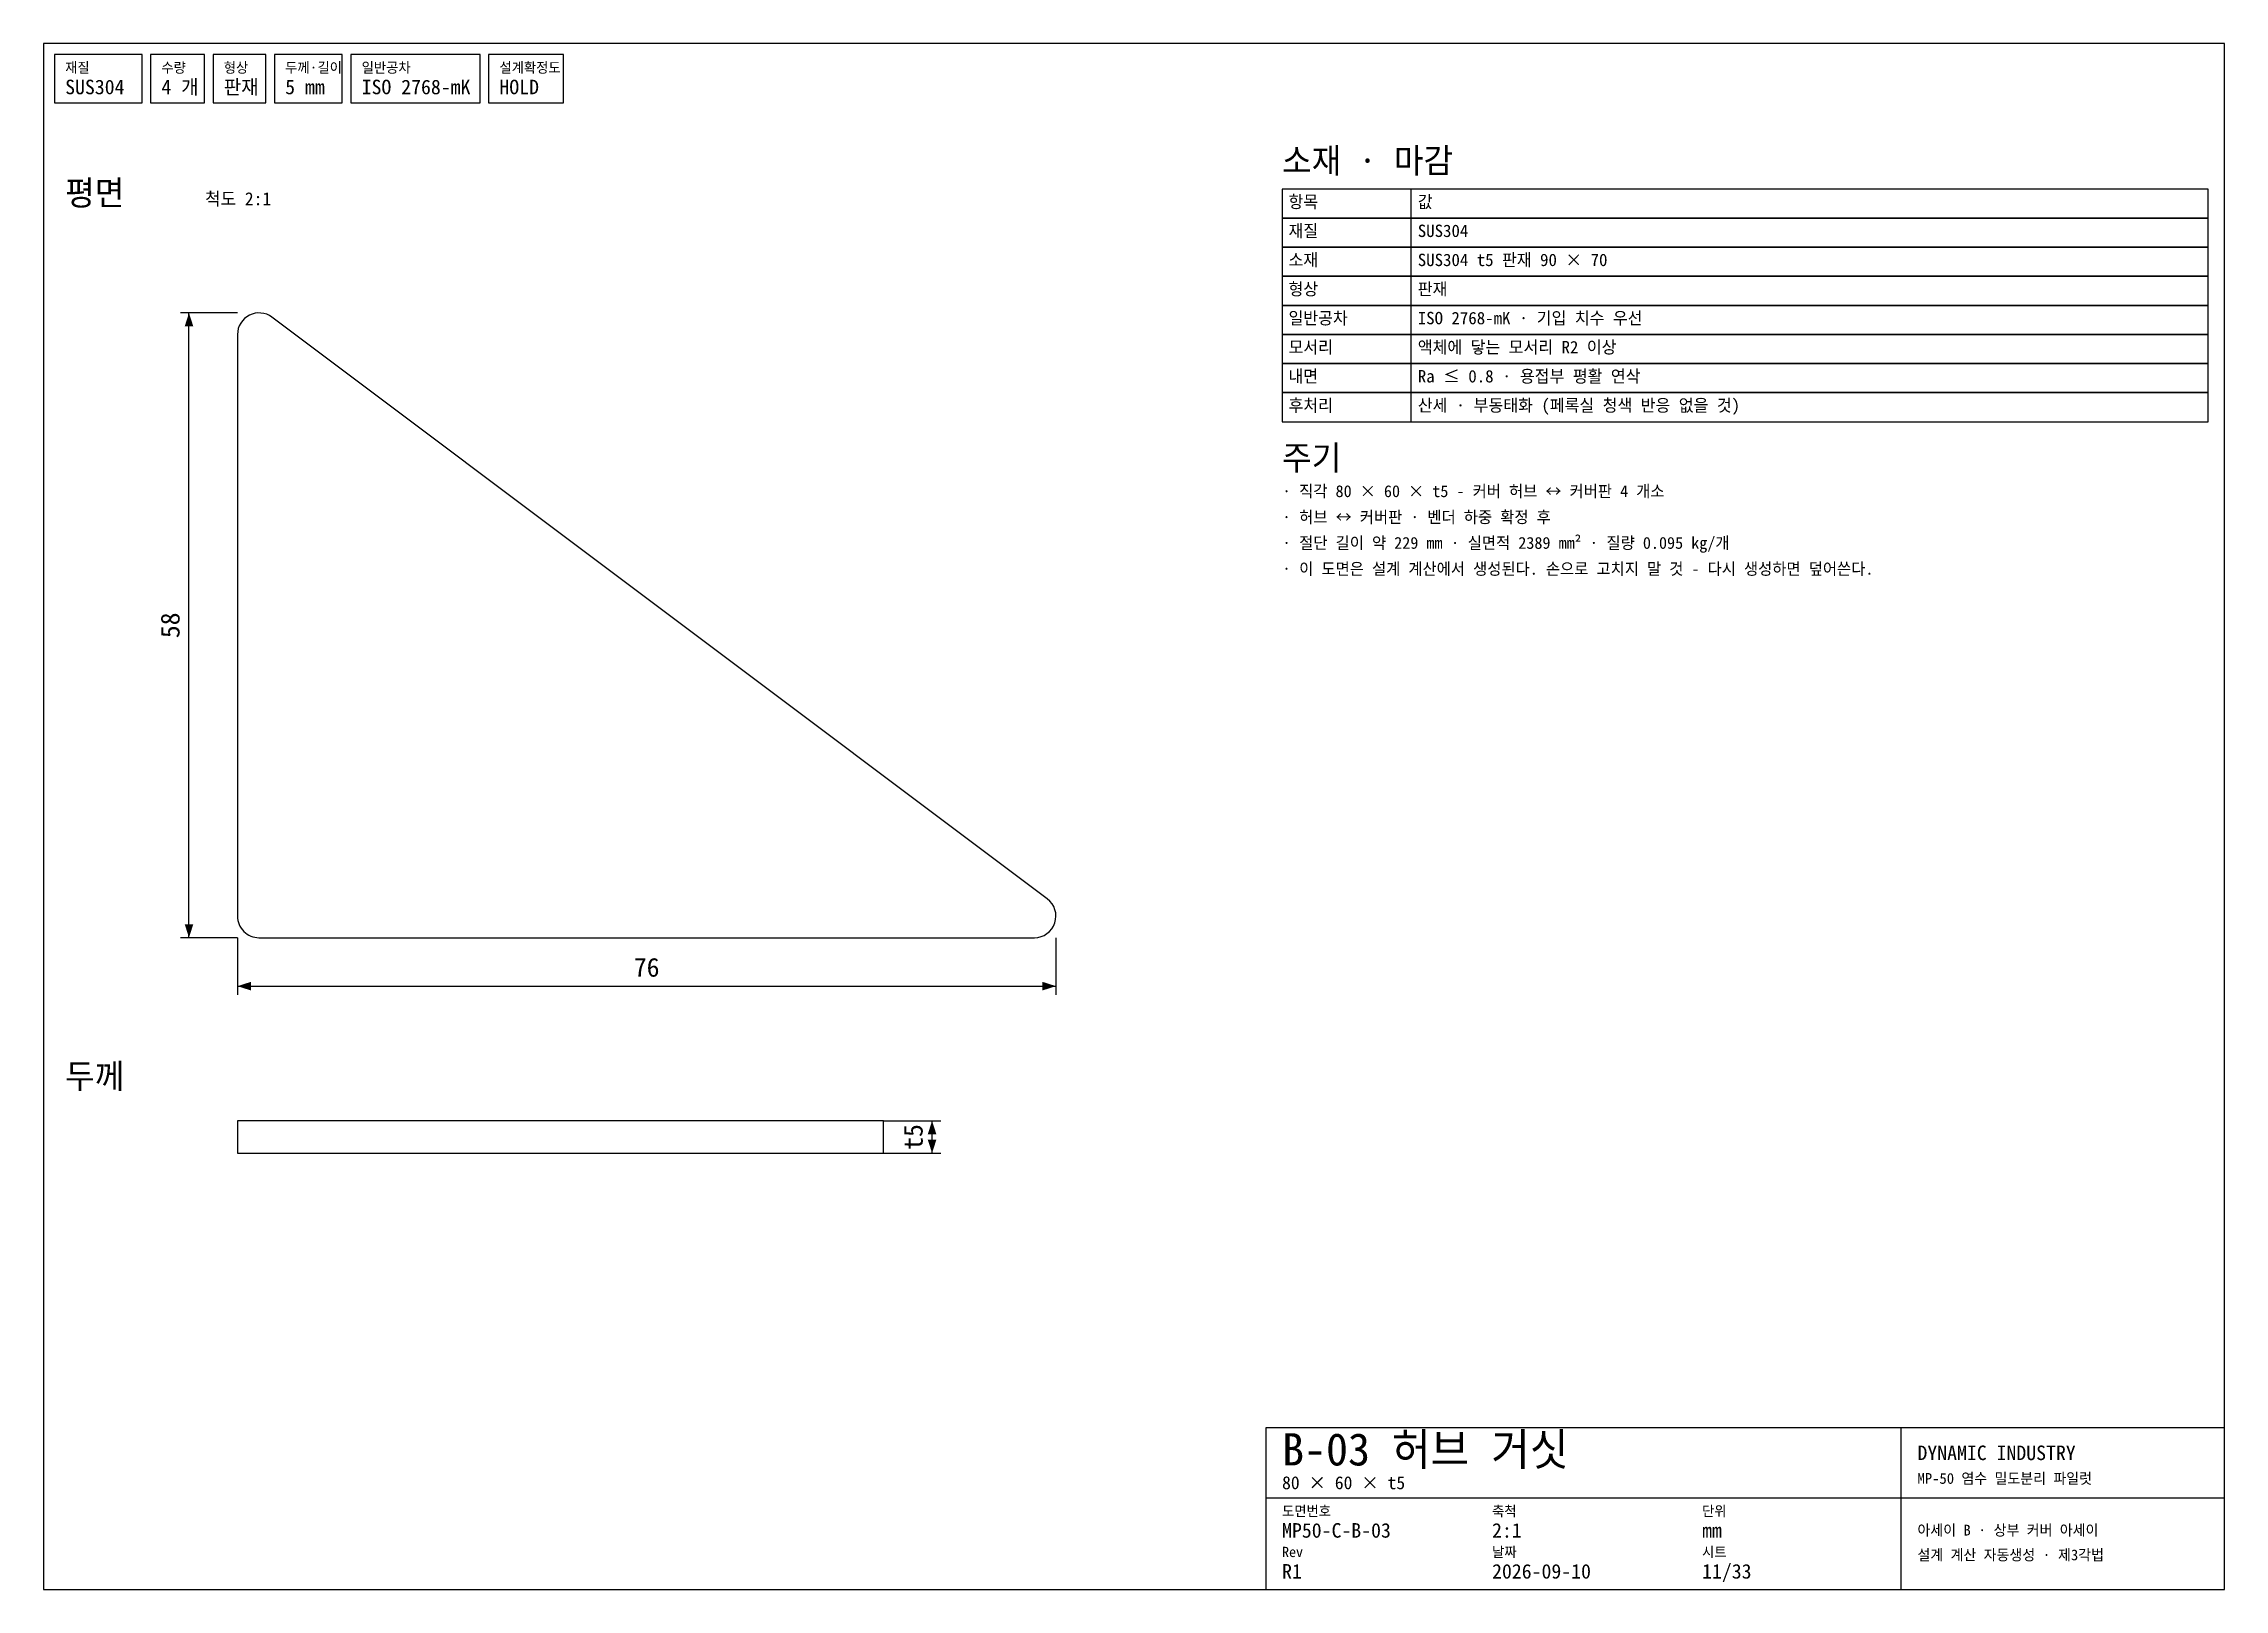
# Model space of a CAD drawing. Header units: millimetres. Extents: x 10 to 415, y 5 to 292.
import ezdxf
from ezdxf.enums import TextEntityAlignment as Align

# ---------------------------------------------------------------- set-up
doc = ezdxf.new("R2010")
doc.units = ezdxf.units.MM
for name, color, linetype in [('CUT', 7, 'CONTINUOUS'), ('DIM', 3, 'CONTINUOUS'), ('FRAME', 7, 'CONTINUOUS'), ('NOTE', 8, 'CONTINUOUS'), ('TEXT', 3, 'CONTINUOUS')]:
    doc.layers.add(name, color=color, linetype=linetype)

msp = doc.modelspace()

# ---------------------------------------------------------------- linework, layer by layer
at = {"layer": 'CUT'}
msp.add_lwpolyline([(46, 130, 0.414214), (50, 126), (194, 126, 0.720759), (196.4, 133.2), (52.4, 241.2, 0.618034), (46, 238)], format="xyb", close=True, dxfattribs=at)
msp.add_lwpolyline([(46, 86), (166, 86), (166, 92), (46, 92)], close=True, dxfattribs=at)
at = {"layer": 'DIM'}
for p, q in [((46, 242), (35.4, 242)), ((37, 126), (37, 242)), ((46, 126), (35.4, 126)), ((46, 126), (46, 115.4)), ((198, 126), (198, 115.4)), ((46, 117), (198, 117)), ((166, 92), (176.6, 92)), ((175, 86), (175, 92)), ((166, 86), (176.6, 86))]:
    msp.add_line(p, q, dxfattribs=at)
for points in [[(37, 242), (36.2, 239.5), (37.8, 239.5)], [(37, 126), (37.8, 128.5), (36.2, 128.5)], [(46, 117), (48.5, 116.2), (48.5, 117.8)], [(198, 117), (195.5, 117.8), (195.5, 116.2)], [(175, 92), (174.2, 89.5), (175.8, 89.5)], [(175, 86), (175.8, 88.5), (174.2, 88.5)]]:
    msp.add_solid(points, dxfattribs=at)
at = {"layer": 'FRAME'}
for p, q in [((264, 259.6), (264, 265)), ((264, 254.2), (264, 259.6)), ((264, 248.8), (264, 254.2)), ((264, 243.4), (264, 248.8)), ((264, 238), (264, 243.4)), ((264, 232.6), (264, 238)), ((264, 227.2), (264, 232.6)), ((264, 221.8), (264, 227.2)), ((355, 5), (355, 35)), ((237, 22), (415, 22))]:
    msp.add_line(p, q, dxfattribs=at)
for points in [[(10, 5), (415, 5), (415, 292), (10, 292)], [(12, 281), (28.275248, 281), (28.275248, 290), (12, 290)], [(29.875248, 281), (39.860144, 281), (39.860144, 290), (29.875248, 290)], [(41.460144, 281), (51.260144, 281), (51.260144, 290), (41.460144, 290)], [(52.860144, 281), (65.468144, 281), (65.468144, 290), (52.860144, 290)], [(67.068144, 281), (91.051568, 281), (91.051568, 290), (67.068144, 290)], [(92.651568, 281), (106.551568, 281), (106.551568, 290), (92.651568, 290)], [(240, 259.6), (412, 259.6), (412, 265), (240, 265)], [(240, 254.2), (412, 254.2), (412, 259.6), (240, 259.6)], [(240, 248.8), (412, 248.8), (412, 254.2), (240, 254.2)], [(240, 243.4), (412, 243.4), (412, 248.8), (240, 248.8)], [(240, 238), (412, 238), (412, 243.4), (240, 243.4)], [(240, 232.6), (412, 232.6), (412, 238), (240, 238)], [(240, 227.2), (412, 227.2), (412, 232.6), (240, 232.6)], [(240, 221.8), (412, 221.8), (412, 227.2), (240, 227.2)], [(237, 5), (415, 5), (415, 35), (237, 35)]]:
    msp.add_lwpolyline(points, close=True, dxfattribs=at)

# ---------------------------------------------------------------- texts
at = {"layer": 'DIM'}
for s, p in [('58', (35.25, 184)), ('t5', (173.25, 89))]:
    msp.add_text(s, height=3.5, rotation=90, dxfattribs=at).set_placement(p, align=Align.CENTER)
msp.add_text('76', height=3.5, dxfattribs=at).set_placement((122, 118.75), align=Align.CENTER)
at = {"layer": 'FRAME'}
for s, height, p in [('SUS304', 2.7, (14, 282.6)), ('4 개', 2.7, (31.875248, 282.6)), ('판재', 2.7, (43.460144, 282.6)), ('5 mm', 2.7, (54.860144, 282.6)), ('ISO 2768-mK', 2.7, (69.068144, 282.6)), ('HOLD', 2.7, (94.651568, 282.6)), ('소재 · 마감', 4.6, (240, 268)), ('평면', 4.6, (14, 262)), ('항목', 2.3, (241.2, 261.495)), ('값', 2.3, (265.2, 261.495)), ('주기', 4.6, (240, 212.8)), ('두께', 4.6, (14, 98)), ('B-03 허브 거싯', 6, (240, 28)), ('DYNAMIC INDUSTRY', 2.7, (358, 29))]:
    msp.add_text(s, height=height, dxfattribs=at).set_placement(p)
at = {"layer": 'NOTE'}
for s, p in [('· 직각 80 × 60 × t5 - 커버 허브 ↔ 커버판 4 개소', (240, 207.8)), ('· 허브 ↔ 커버판 · 벤더 하중 확정 후', (240, 203)), ('· 절단 길이 약 229 mm · 실면적 2389 mm² · 질량 0.095 kg/개', (240, 198.2)), ('· 이 도면은 설계 계산에서 생성된다. 손으로 고치지 말 것 - 다시 생성하면 덮어쓴다.', (240, 193.4))]:
    msp.add_text(s, height=2.2, dxfattribs=at).set_placement(p)
at = {"layer": 'TEXT'}
for s, height, p in [('재질', 1.9, (14, 286.6)), ('수량', 1.9, (31.875248, 286.6)), ('형상', 1.9, (43.460144, 286.6)), ('두께·길이', 1.9, (54.860144, 286.6)), ('일반공차', 1.9, (69.068144, 286.6)), ('설계확정도', 1.9, (94.651568, 286.6)), ('척도 2:1', 2.4, (40, 262)), ('재질', 2.3, (241.2, 256.095)), ('SUS304', 2.3, (265.2, 256.095)), ('소재', 2.3, (241.2, 250.695)), ('SUS304 t5 판재 90 × 70', 2.3, (265.2, 250.695)), ('형상', 2.3, (241.2, 245.295)), ('판재', 2.3, (265.2, 245.295)), ('일반공차', 2.3, (241.2, 239.895)), ('ISO 2768-mK · 기입 치수 우선', 2.3, (265.2, 239.895)), ('모서리', 2.3, (241.2, 234.495)), ('액체에 닿는 모서리 R2 이상', 2.3, (265.2, 234.495)), ('내면', 2.3, (241.2, 229.095)), ('Ra ≤ 0.8 · 용접부 평활 연삭', 2.3, (265.2, 229.095)), ('후처리', 2.3, (241.2, 223.695)), ('산세 · 부동태화 (페록실 청색 반응 없을 것)', 2.3, (265.2, 223.695)), ('80 × 60 × t5', 2.4, (240, 23.6)), ('MP-50 염수 밀도분리 파일럿', 2, (358, 24.6)), ('도면번호', 1.9, (240, 18.6)), ('축척', 1.9, (279, 18.6)), ('단위', 1.9, (318, 18.6)), ('MP50-C-B-03', 2.7, (240, 14.6)), ('2:1', 2.7, (279, 14.6)), ('mm', 2.7, (318, 14.6)), ('아세이 B · 상부 커버 아세이', 2, (358, 15)), ('Rev', 1.9, (240, 11)), ('날짜', 1.9, (279, 11)), ('시트', 1.9, (318, 11)), ('설계 계산 자동생성 · 제3각법', 2, (358, 10.4)), ('R1', 2.7, (240, 7)), ('2026-09-10', 2.7, (279, 7)), ('11/33', 2.7, (318, 7))]:
    msp.add_text(s, height=height, dxfattribs=at).set_placement(p)

doc.saveas('drawing.dxf')
